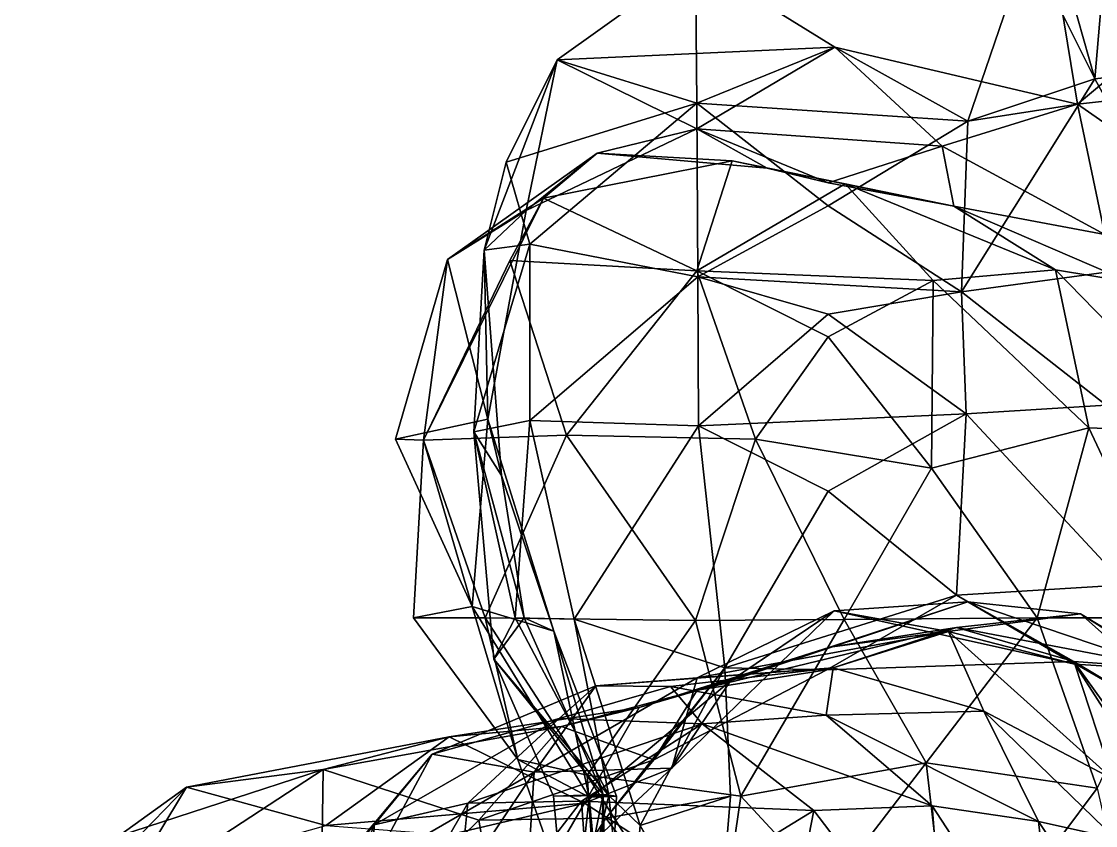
# Model space of a CAD drawing. Extents: x 290034 to 295698, y 4553723 to 4561693.
# Drawn here: x 293859.1 to 293966.2, y 4559135.6 to 4559215.8 of the extents above; entities that cross this region are included whole.
import ezdxf

# ---------------------------------------------------------------- set-up
doc = ezdxf.new("R2010")
doc.units = 0
doc.layers.add('Au_ppm_Pref_-_0_2', color=7, linetype='CONTINUOUS')

msp = doc.modelspace()

# ---------------------------------------------------------------- linework, layer by layer
at = {"layer": 'Au_ppm_Pref_-_0_2'}
for points in [[(293967.92, 4559230.81, 1794.43), (293955.84, 4559230.83, 1799.62), (293966.18, 4559210.11, 1800.59)], [(293955.84, 4559230.83, 1799.62), (293961.07, 4559228.1, 1805.94), (293966.18, 4559210.11, 1800.59)], [(293967.92, 4559230.81, 1794.43), (293966.18, 4559210.11, 1800.59), (293982.39, 4559211.87, 1794.46)], [(293953.49, 4559205.9, 1806.43), (293961.07, 4559228.1, 1805.94), (293964.43, 4559207.59, 1810.86)], [(293961.07, 4559228.1, 1805.94), (293953.49, 4559205.9, 1806.43), (293966.18, 4559210.11, 1800.59)], [(293961.07, 4559228.1, 1805.94), (293977.38, 4559218.4, 1808.41), (293964.43, 4559207.59, 1810.86)], [(293926.32, 4559221.9, 1811.49), (293940.23, 4559213.28, 1812.14), (293912.54, 4559212.02, 1811.33)], [(293926.32, 4559221.9, 1811.49), (293912.54, 4559212.02, 1811.33), (293926.48, 4559207.69, 1806.54)], [(293926.32, 4559221.9, 1811.49), (293926.48, 4559207.69, 1806.54), (293940.23, 4559213.28, 1812.14)], [(293984.59, 4559209.83, 1808.96), (293964.43, 4559207.59, 1810.86), (293977.38, 4559218.4, 1808.41)], [(293940.23, 4559213.28, 1812.14), (293926.45, 4559205.12, 1817.29), (293912.54, 4559212.02, 1811.33)], [(293926.45, 4559205.12, 1817.29), (293940.23, 4559213.28, 1812.14), (293950.92, 4559203.4, 1817.51)], [(293953.49, 4559205.9, 1806.43), (293940.23, 4559213.28, 1812.14), (293926.48, 4559207.69, 1806.54)], [(293953.49, 4559205.9, 1806.43), (293964.43, 4559207.59, 1810.86), (293940.23, 4559213.28, 1812.14)], [(293964.43, 4559207.59, 1810.86), (293950.92, 4559203.4, 1817.51), (293940.23, 4559213.28, 1812.14)], [(293905.26, 4559193.03, 1811.36), (293907.45, 4559201.81, 1805.55), (293912.54, 4559212.02, 1811.33)], [(293905.26, 4559193.03, 1811.36), (293912.54, 4559212.02, 1811.33), (293909.46, 4559196.98, 1818.2)], [(293926.48, 4559207.69, 1806.54), (293912.54, 4559212.02, 1811.33), (293907.45, 4559201.81, 1805.55)], [(293909.46, 4559196.98, 1818.2), (293912.54, 4559212.02, 1811.33), (293926.45, 4559205.12, 1817.29)], [(293976.12, 4559192.02, 1800.87), (293982.39, 4559211.87, 1794.46), (293966.18, 4559210.11, 1800.59)], [(293953.49, 4559205.9, 1806.43), (293952.88, 4559188.87, 1800.08), (293966.18, 4559210.11, 1800.59)], [(293952.88, 4559188.87, 1800.08), (293976.12, 4559192.02, 1800.87), (293966.18, 4559210.11, 1800.59)], [(293964.43, 4559207.59, 1810.86), (293984.59, 4559209.83, 1808.96), (293980.98, 4559196.06, 1812.6)], [(293926.48, 4559207.69, 1806.54), (293907.45, 4559201.81, 1805.55), (293909.81, 4559193.62, 1804.26)], [(293926.48, 4559207.69, 1806.54), (293909.81, 4559193.62, 1804.26), (293926.58, 4559190.37, 1799.88)], [(293953.49, 4559205.9, 1806.43), (293926.48, 4559207.69, 1806.54), (293939.58, 4559197.44, 1803.74)], [(293926.48, 4559207.69, 1806.54), (293926.58, 4559190.37, 1799.88), (293939.58, 4559197.44, 1803.74)], [(293967.15, 4559194.6, 1817.96), (293950.92, 4559203.4, 1817.51), (293964.43, 4559207.59, 1810.86)], [(293964.43, 4559207.59, 1810.86), (293980.98, 4559196.06, 1812.6), (293967.15, 4559194.6, 1817.96)], [(293953.49, 4559205.9, 1806.43), (293939.58, 4559197.44, 1803.74), (293952.88, 4559188.87, 1800.08)], [(293926.45, 4559205.12, 1817.29), (293916.51, 4559202.7, 1824.75), (293909.46, 4559196.98, 1818.2)], [(293926.45, 4559205.12, 1817.29), (293933.48, 4559201.2, 1823.37), (293916.51, 4559202.7, 1824.75)], [(293950.92, 4559203.4, 1817.51), (293939.58, 4559199.75, 1820.01), (293926.45, 4559205.12, 1817.29)], [(293926.45, 4559205.12, 1817.29), (293939.58, 4559199.75, 1820.01), (293933.48, 4559201.2, 1823.37)], [(293911.17, 4559198.22, 1829.97), (293901.6, 4559192.11, 1823.31), (293916.51, 4559202.7, 1824.75)], [(293901.6, 4559192.11, 1823.31), (293909.46, 4559196.98, 1818.2), (293916.51, 4559202.7, 1824.75)], [(293929.99, 4559201.93, 1828.1), (293911.17, 4559198.22, 1829.97), (293916.51, 4559202.7, 1824.75)], [(293916.51, 4559202.7, 1824.75), (293933.48, 4559201.2, 1823.37), (293929.99, 4559201.93, 1828.1)], [(293950.92, 4559203.4, 1817.51), (293952.11, 4559197.42, 1823.93), (293939.58, 4559199.75, 1820.01)], [(293950.92, 4559203.4, 1817.51), (293967.15, 4559194.6, 1817.96), (293952.11, 4559197.42, 1823.93)], [(293909.81, 4559193.62, 1804.26), (293907.45, 4559201.81, 1805.55), (293905.26, 4559193.03, 1811.36)], [(293926.47, 4559190.98, 1835.08), (293911.17, 4559198.22, 1829.97), (293929.99, 4559201.93, 1828.1)], [(293926.47, 4559190.98, 1835.08), (293929.99, 4559201.93, 1828.1), (293941.27, 4559199.65, 1829.29)], [(293933.48, 4559201.2, 1823.37), (293941.27, 4559199.65, 1829.29), (293929.99, 4559201.93, 1828.1)], [(293941.27, 4559199.65, 1829.29), (293933.48, 4559201.2, 1823.37), (293952.11, 4559197.42, 1823.93)], [(293939.58, 4559199.75, 1820.01), (293952.11, 4559197.42, 1823.93), (293933.48, 4559201.2, 1823.37)], [(293926.47, 4559190.98, 1835.08), (293941.27, 4559199.65, 1829.29), (293950.03, 4559190.01, 1834.47)], [(293941.27, 4559199.65, 1829.29), (293962.23, 4559191.08, 1828.65), (293950.03, 4559190.01, 1834.47)], [(293962.23, 4559191.08, 1828.65), (293941.27, 4559199.65, 1829.29), (293952.11, 4559197.42, 1823.93)], [(293907.83, 4559192.01, 1832.4), (293899.19, 4559174.08, 1829.41), (293911.17, 4559198.22, 1829.97)], [(293899.19, 4559174.08, 1829.41), (293901.6, 4559192.11, 1823.31), (293911.17, 4559198.22, 1829.97)], [(293926.47, 4559190.98, 1835.08), (293907.83, 4559192.01, 1832.4), (293911.17, 4559198.22, 1829.97)], [(293939.58, 4559197.44, 1803.74), (293926.58, 4559190.37, 1799.88), (293952.88, 4559188.87, 1800.08)], [(293952.11, 4559197.42, 1823.93), (293967.15, 4559194.6, 1817.96), (293969.69, 4559189.85, 1823.37)], [(293969.69, 4559189.85, 1823.37), (293962.23, 4559191.08, 1828.65), (293952.11, 4559197.42, 1823.93)], [(293909.46, 4559196.98, 1818.2), (293901.6, 4559192.11, 1823.31), (293905.61, 4559176.16, 1817.06)], [(293905.61, 4559176.16, 1817.06), (293905.26, 4559193.03, 1811.36), (293909.46, 4559196.98, 1818.2)], [(293904.22, 4559174.92, 1805.48), (293909.81, 4559193.62, 1804.26), (293905.26, 4559193.03, 1811.36)], [(293904.22, 4559174.92, 1805.48), (293909.8, 4559176.04, 1798.81), (293909.81, 4559193.62, 1804.26)], [(293904.22, 4559174.92, 1805.48), (293905.26, 4559193.03, 1811.36), (293906.99, 4559170.55, 1811.49)], [(293905.61, 4559176.16, 1817.06), (293906.99, 4559170.55, 1811.49), (293905.26, 4559193.03, 1811.36)], [(293909.81, 4559193.62, 1804.26), (293909.8, 4559176.04, 1798.81), (293926.58, 4559190.37, 1799.88)], [(293899.19, 4559174.08, 1829.41), (293896.4, 4559174.19, 1823.37), (293901.6, 4559192.11, 1823.31)], [(293905.61, 4559176.16, 1817.06), (293901.6, 4559192.11, 1823.31), (293896.4, 4559174.19, 1823.37)], [(293913.46, 4559174.58, 1835.73), (293899.19, 4559174.08, 1829.41), (293907.83, 4559192.01, 1832.4)], [(293926.47, 4559190.98, 1835.08), (293913.46, 4559174.58, 1835.73), (293907.83, 4559192.01, 1832.4)], [(293952.88, 4559188.87, 1800.08), (293967.29, 4559177.56, 1797.31), (293976.12, 4559192.02, 1800.87)], [(293926.47, 4559190.98, 1835.08), (293932.33, 4559174.19, 1838.67), (293913.46, 4559174.58, 1835.73)], [(293926.47, 4559190.98, 1835.08), (293939.58, 4559184.37, 1838.65), (293932.33, 4559174.19, 1838.67)], [(293926.47, 4559190.98, 1835.08), (293950.03, 4559190.01, 1834.47), (293939.58, 4559184.37, 1838.65)], [(293962.23, 4559191.08, 1828.65), (293965.56, 4559175.31, 1835.46), (293950.03, 4559190.01, 1834.47)], [(293965.56, 4559175.31, 1835.46), (293962.23, 4559191.08, 1828.65), (293978.11, 4559174.81, 1829.38)], [(293969.69, 4559189.85, 1823.37), (293978.11, 4559174.81, 1829.38), (293962.23, 4559191.08, 1828.65)], [(293926.58, 4559190.37, 1799.88), (293909.8, 4559176.04, 1798.81), (293926.62, 4559175.52, 1792.8)], [(293952.88, 4559188.87, 1800.08), (293926.58, 4559190.37, 1799.88), (293939.58, 4559186.65, 1795.46)], [(293926.58, 4559190.37, 1799.88), (293926.62, 4559175.52, 1792.8), (293939.58, 4559186.65, 1795.46)], [(293950.03, 4559190.01, 1834.47), (293949.87, 4559171.3, 1839.14), (293939.58, 4559184.37, 1838.65)], [(293949.87, 4559171.3, 1839.14), (293950.03, 4559190.01, 1834.47), (293965.56, 4559175.31, 1835.46)], [(293952.88, 4559188.87, 1800.08), (293939.58, 4559186.65, 1795.46), (293953.33, 4559176.71, 1792.88)], [(293952.88, 4559188.87, 1800.08), (293953.33, 4559176.71, 1792.88), (293967.29, 4559177.56, 1797.31)], [(293939.58, 4559186.65, 1795.46), (293926.62, 4559175.52, 1792.8), (293953.33, 4559176.71, 1792.88)], [(293949.87, 4559171.3, 1839.14), (293932.33, 4559174.19, 1838.67), (293939.58, 4559184.37, 1838.65)], [(293953.33, 4559176.71, 1792.88), (293926.62, 4559175.52, 1792.8), (293939.58, 4559168.99, 1789.47)], [(293953.33, 4559176.71, 1792.88), (293939.58, 4559168.99, 1789.47), (293952.38, 4559158.62, 1786.93)], [(293953.33, 4559176.71, 1792.88), (293952.38, 4559158.62, 1786.93), (293969.2, 4559159.66, 1792.6)], [(293953.33, 4559176.71, 1792.88), (293969.2, 4559159.66, 1792.6), (293967.29, 4559177.56, 1797.31)], [(293896.4, 4559174.19, 1823.37), (293904.07, 4559157.49, 1823.62), (293905.61, 4559176.16, 1817.06)], [(293904.07, 4559157.49, 1823.62), (293912.22, 4559155.01, 1817.46), (293905.61, 4559176.16, 1817.06)], [(293904.22, 4559174.92, 1805.48), (293908.34, 4559156.37, 1800.97), (293909.8, 4559176.04, 1798.81)], [(293905.61, 4559176.16, 1817.06), (293912.22, 4559155.01, 1817.46), (293906.99, 4559170.55, 1811.49)], [(293909.8, 4559176.04, 1798.81), (293908.34, 4559156.37, 1800.97), (293914.24, 4559156.23, 1793.68)], [(293909.8, 4559176.04, 1798.81), (293914.24, 4559156.23, 1793.68), (293926.62, 4559175.52, 1792.8)], [(293913.46, 4559174.58, 1835.73), (293905.37, 4559156.37, 1833.56), (293899.19, 4559174.08, 1829.41)], [(293904.22, 4559174.92, 1805.48), (293909.23, 4559156.37, 1810.04), (293906.23, 4559152.24, 1805.55)], [(293904.22, 4559174.92, 1805.48), (293906.99, 4559170.55, 1811.49), (293909.23, 4559156.37, 1810.04)], [(293904.22, 4559174.92, 1805.48), (293906.23, 4559152.24, 1805.55), (293908.34, 4559156.37, 1800.97)], [(293926.34, 4559156.1, 1835.86), (293905.37, 4559156.37, 1833.56), (293913.46, 4559174.58, 1835.73)], [(293932.33, 4559174.19, 1838.67), (293926.34, 4559156.1, 1835.86), (293913.46, 4559174.58, 1835.73)], [(293929.25, 4559151.38, 1788.41), (293926.62, 4559175.52, 1792.8), (293914.24, 4559156.23, 1793.68)], [(293929.25, 4559151.38, 1788.41), (293939.58, 4559168.99, 1789.47), (293926.62, 4559175.52, 1792.8)], [(293960.4, 4559156.37, 1839.13), (293949.87, 4559171.3, 1839.14), (293965.56, 4559175.31, 1835.46)], [(293974.47, 4559156.37, 1834.91), (293960.4, 4559156.37, 1839.13), (293965.56, 4559175.31, 1835.46)], [(293965.56, 4559175.31, 1835.46), (293978.11, 4559174.81, 1829.38), (293974.47, 4559156.37, 1834.91)], [(293896.4, 4559174.19, 1823.37), (293899.19, 4559174.08, 1829.41), (293904.07, 4559157.49, 1823.62)], [(293905.37, 4559156.37, 1833.56), (293898.19, 4559156.37, 1829.31), (293899.19, 4559174.08, 1829.41)], [(293898.19, 4559156.37, 1829.31), (293904.07, 4559157.49, 1823.62), (293899.19, 4559174.08, 1829.41)], [(293941.16, 4559156.18, 1838.72), (293926.34, 4559156.1, 1835.86), (293932.33, 4559174.19, 1838.67)], [(293941.16, 4559156.18, 1838.72), (293932.33, 4559174.19, 1838.67), (293949.87, 4559171.3, 1839.14)], [(293912.22, 4559155.01, 1817.46), (293909.23, 4559156.37, 1810.04), (293906.99, 4559170.55, 1811.49)], [(293941.16, 4559156.18, 1838.72), (293949.87, 4559171.3, 1839.14), (293960.4, 4559156.37, 1839.13)], [(293929.25, 4559151.38, 1788.41), (293952.38, 4559158.62, 1786.93), (293939.58, 4559168.99, 1789.47)], [(293952.38, 4559158.62, 1786.93), (293971.26, 4559147.71, 1787.74), (293969.2, 4559159.66, 1792.6)], [(293929.25, 4559151.38, 1788.41), (293939.42, 4559151.18, 1782.29), (293952.38, 4559158.62, 1786.93)], [(293939.42, 4559151.18, 1782.29), (293964.08, 4559152, 1782.19), (293952.38, 4559158.62, 1786.93)], [(293971.26, 4559147.71, 1787.74), (293952.38, 4559158.62, 1786.93), (293964.08, 4559152, 1782.19)], [(293898.19, 4559156.37, 1829.31), (293908.61, 4559142.23, 1829.31), (293904.07, 4559157.49, 1823.62)], [(293915.74, 4559138.48, 1823.25), (293904.07, 4559157.49, 1823.62), (293908.61, 4559142.23, 1829.31)], [(293915.74, 4559138.48, 1823.25), (293912.22, 4559155.01, 1817.46), (293904.07, 4559157.49, 1823.62)], [(293940.16, 4559157.05, 1757.92), (293953.5, 4559157.95, 1763.66), (293929.83, 4559150.06, 1764.74)], [(293929.83, 4559150.06, 1764.74), (293953.5, 4559157.95, 1763.66), (293939.73, 4559153.42, 1769.74)], [(293953.5, 4559157.95, 1763.66), (293964.73, 4559156.77, 1770.02), (293939.73, 4559153.42, 1769.74)], [(293940.16, 4559157.05, 1757.92), (293964.17, 4559151.72, 1757.35), (293953.5, 4559157.95, 1763.66)], [(293964.17, 4559151.72, 1757.35), (293973.67, 4559151.13, 1763.98), (293953.5, 4559157.95, 1763.66)], [(293953.5, 4559157.95, 1763.66), (293973.67, 4559151.13, 1763.98), (293964.73, 4559156.77, 1770.02)], [(293905.37, 4559156.37, 1833.56), (293908.61, 4559142.23, 1829.31), (293898.19, 4559156.37, 1829.31)], [(293905.37, 4559156.37, 1833.56), (293915.53, 4559140.66, 1834.01), (293908.61, 4559142.23, 1829.31)], [(293905.37, 4559156.37, 1833.56), (293926.34, 4559156.1, 1835.86), (293915.53, 4559140.66, 1834.01)], [(293917.11, 4559138.72, 1811.29), (293906.23, 4559152.24, 1805.55), (293909.23, 4559156.37, 1810.04)], [(293906.23, 4559152.24, 1805.55), (293917.69, 4559138.63, 1799.78), (293908.34, 4559156.37, 1800.97)], [(293908.34, 4559156.37, 1800.97), (293917.69, 4559138.63, 1799.78), (293914.24, 4559156.23, 1793.68)], [(293917.11, 4559138.72, 1811.29), (293909.23, 4559156.37, 1810.04), (293912.22, 4559155.01, 1817.46)], [(293923.98, 4559141.35, 1758.49), (293926.5, 4559150.38, 1752.26), (293940.16, 4559157.05, 1757.92)], [(293923.98, 4559141.35, 1758.49), (293940.16, 4559157.05, 1757.92), (293929.83, 4559150.06, 1764.74)], [(293940.16, 4559157.05, 1757.92), (293926.5, 4559150.38, 1752.26), (293951.57, 4559154.98, 1752.51)], [(293952.35, 4559155.4, 1775.91), (293939.73, 4559153.42, 1769.74), (293964.73, 4559156.77, 1770.02)], [(293964.17, 4559151.72, 1757.35), (293940.16, 4559157.05, 1757.92), (293951.57, 4559154.98, 1752.51)], [(293941.16, 4559156.18, 1838.72), (293960.4, 4559156.37, 1839.13), (293949.34, 4559141.88, 1838.74)], [(293960.4, 4559156.37, 1839.13), (293966.38, 4559139.35, 1835.92), (293949.34, 4559141.88, 1838.74)], [(293952.35, 4559155.4, 1775.91), (293964.73, 4559156.77, 1770.02), (293973.78, 4559151.29, 1775.86)], [(293974.47, 4559156.37, 1834.91), (293966.38, 4559139.35, 1835.92), (293960.4, 4559156.37, 1839.13)], [(293973.78, 4559151.29, 1775.86), (293964.73, 4559156.77, 1770.02), (293981, 4559142.33, 1769.78)], [(293981, 4559142.33, 1769.78), (293964.73, 4559156.77, 1770.02), (293973.67, 4559151.13, 1763.98)], [(293929.25, 4559151.38, 1788.41), (293914.24, 4559156.23, 1793.68), (293920.81, 4559135.65, 1792.94)], [(293917.69, 4559138.63, 1799.78), (293920.81, 4559135.65, 1792.94), (293914.24, 4559156.23, 1793.68)], [(293926.34, 4559156.1, 1835.86), (293930.84, 4559138.55, 1836.59), (293915.53, 4559140.66, 1834.01)], [(293941.16, 4559156.18, 1838.72), (293930.84, 4559138.55, 1836.59), (293926.34, 4559156.1, 1835.86)], [(293939.42, 4559151.18, 1782.29), (293926.49, 4559149.13, 1775.15), (293952.35, 4559155.4, 1775.91)], [(293926.49, 4559149.13, 1775.15), (293939.73, 4559153.42, 1769.74), (293952.35, 4559155.4, 1775.91)], [(293941.16, 4559156.18, 1838.72), (293949.34, 4559141.88, 1838.74), (293930.84, 4559138.55, 1836.59)], [(293939.42, 4559151.18, 1782.29), (293952.35, 4559155.4, 1775.91), (293964.08, 4559152, 1782.19)], [(293952.35, 4559155.4, 1775.91), (293973.78, 4559151.29, 1775.86), (293964.08, 4559152, 1782.19)], [(293915.74, 4559138.48, 1823.25), (293918.46, 4559138.55, 1817.43), (293912.22, 4559155.01, 1817.46)], [(293917.11, 4559138.72, 1811.29), (293912.22, 4559155.01, 1817.46), (293918.46, 4559138.55, 1817.43)], [(293926.5, 4559150.38, 1752.26), (293940.08, 4559151.36, 1745.8), (293951.57, 4559154.98, 1752.51)], [(293940.08, 4559151.36, 1745.8), (293955.1, 4559147.05, 1744.71), (293951.57, 4559154.98, 1752.51)], [(293951.57, 4559154.98, 1752.51), (293967.94, 4559140.29, 1751.82), (293964.17, 4559151.72, 1757.35)], [(293951.57, 4559154.98, 1752.51), (293955.1, 4559147.05, 1744.71), (293967.94, 4559140.29, 1751.82)], [(293920.71, 4559147.42, 1769.92), (293939.73, 4559153.42, 1769.74), (293926.49, 4559149.13, 1775.15)], [(293920.71, 4559147.42, 1769.92), (293929.83, 4559150.06, 1764.74), (293939.73, 4559153.42, 1769.74)], [(293917.11, 4559138.72, 1811.29), (293912.16, 4559138.55, 1805.55), (293906.23, 4559152.24, 1805.55)], [(293917.69, 4559138.63, 1799.78), (293906.23, 4559152.24, 1805.55), (293912.16, 4559138.55, 1805.55)], [(293916.39, 4559149.58, 1747.48), (293940.08, 4559151.36, 1745.8), (293926.5, 4559150.38, 1752.26)], [(293940.08, 4559151.36, 1745.8), (293916.39, 4559149.58, 1747.48), (293923.84, 4559149.51, 1741.03)], [(293929.25, 4559151.38, 1788.41), (293917.39, 4559136.37, 1785.59), (293922.18, 4559142.18, 1781.16)], [(293929.25, 4559151.38, 1788.41), (293929.84, 4559138.55, 1787.74), (293917.39, 4559136.37, 1785.59)], [(293929.25, 4559151.38, 1788.41), (293920.81, 4559135.65, 1792.94), (293929.84, 4559138.55, 1787.74)], [(293929.25, 4559151.38, 1788.41), (293922.18, 4559142.18, 1781.16), (293939.42, 4559151.18, 1782.29)], [(293939.42, 4559151.18, 1782.29), (293922.18, 4559142.18, 1781.16), (293926.49, 4559149.13, 1775.15)], [(293940.08, 4559151.36, 1745.8), (293923.84, 4559149.51, 1741.03), (293939.35, 4559146.66, 1739.32)], [(293940.08, 4559151.36, 1745.8), (293939.35, 4559146.66, 1739.32), (293955.1, 4559147.05, 1744.71)], [(293964.08, 4559152, 1782.19), (293974.81, 4559137.08, 1781.7), (293971.26, 4559147.71, 1787.74)], [(293964.08, 4559152, 1782.19), (293973.78, 4559151.29, 1775.86), (293974.81, 4559137.08, 1781.7)], [(293967.94, 4559140.29, 1751.82), (293974.34, 4559135.87, 1758.96), (293964.17, 4559151.72, 1757.35)], [(293964.17, 4559151.72, 1757.35), (293974.34, 4559135.87, 1758.96), (293973.67, 4559151.13, 1763.98)], [(293923.98, 4559141.35, 1758.49), (293910.25, 4559140.96, 1752.79), (293926.5, 4559150.38, 1752.26)], [(293926.5, 4559150.38, 1752.26), (293910.25, 4559140.96, 1752.79), (293916.39, 4559149.58, 1747.48)], [(293920.71, 4559147.42, 1769.92), (293915.26, 4559137.86, 1763.68), (293929.83, 4559150.06, 1764.74)], [(293915.26, 4559137.86, 1763.68), (293923.98, 4559141.35, 1758.49), (293929.83, 4559150.06, 1764.74)], [(293916.39, 4559149.58, 1747.48), (293900.07, 4559142.74, 1746.28), (293912.73, 4559146.33, 1740.17)], [(293916.39, 4559149.58, 1747.48), (293910.25, 4559140.96, 1752.79), (293900.07, 4559142.74, 1746.28)], [(293923.84, 4559149.51, 1741.03), (293916.39, 4559149.58, 1747.48), (293912.73, 4559146.33, 1740.17)], [(293923.84, 4559149.51, 1741.03), (293912.73, 4559146.33, 1740.17), (293926.99, 4559145.78, 1734.37)], [(293912.98, 4559145.52, 1776.06), (293920.71, 4559147.42, 1769.92), (293926.49, 4559149.13, 1775.15)], [(293926.49, 4559149.13, 1775.15), (293922.18, 4559142.18, 1781.16), (293912.98, 4559145.52, 1776.06)], [(293923.84, 4559149.51, 1741.03), (293926.99, 4559145.78, 1734.37), (293939.35, 4559146.66, 1739.32)], [(293920.71, 4559147.42, 1769.92), (293912.98, 4559145.52, 1776.06), (293901.78, 4559144.47, 1769.84)], [(293920.71, 4559147.42, 1769.92), (293901.78, 4559144.47, 1769.84), (293915.26, 4559137.86, 1763.68)], [(293955.1, 4559147.05, 1744.71), (293939.35, 4559146.66, 1739.32), (293960.56, 4559136.05, 1741.15)], [(293955.1, 4559147.05, 1744.71), (293968.19, 4559134.34, 1746.16), (293967.94, 4559140.29, 1751.82)], [(293968.19, 4559134.34, 1746.16), (293955.1, 4559147.05, 1744.71), (293960.56, 4559136.05, 1741.15)], [(293912.73, 4559146.33, 1740.17), (293900.07, 4559142.74, 1746.28), (293894.29, 4559135.69, 1741.35)], [(293912.73, 4559146.33, 1740.17), (293894.29, 4559135.69, 1741.35), (293903.64, 4559137.86, 1734.63)], [(293926.99, 4559145.78, 1734.37), (293912.73, 4559146.33, 1740.17), (293903.64, 4559137.86, 1734.63)], [(293926.99, 4559145.78, 1734.37), (293903.64, 4559137.86, 1734.63), (293914.97, 4559138.06, 1728.57)], [(293926.99, 4559145.78, 1734.37), (293914.97, 4559138.06, 1728.57), (293938.13, 4559137.13, 1728.94)], [(293949.94, 4559137.6, 1734.72), (293939.35, 4559146.66, 1739.32), (293926.99, 4559145.78, 1734.37)], [(293949.94, 4559137.6, 1734.72), (293926.99, 4559145.78, 1734.37), (293938.13, 4559137.13, 1728.94)], [(293960.56, 4559136.05, 1741.15), (293939.35, 4559146.66, 1739.32), (293949.94, 4559137.6, 1734.72)], [(293904.72, 4559136.18, 1780.89), (293889.2, 4559141.24, 1776.67), (293912.98, 4559145.52, 1776.06)], [(293912.98, 4559145.52, 1776.06), (293889.2, 4559141.24, 1776.67), (293901.78, 4559144.47, 1769.84)], [(293904.72, 4559136.18, 1780.89), (293912.98, 4559145.52, 1776.06), (293922.18, 4559142.18, 1781.16)], [(293889.2, 4559141.24, 1776.67), (293875.56, 4559139.46, 1769.76), (293901.78, 4559144.47, 1769.84)], [(293901.78, 4559144.47, 1769.84), (293875.56, 4559139.46, 1769.76), (293889.47, 4559135.63, 1764.58)], [(293901.78, 4559144.47, 1769.84), (293889.47, 4559135.63, 1764.58), (293915.26, 4559137.86, 1763.68)], [(293894.1, 4559131.61, 1752.1), (293884.06, 4559123.63, 1746.55), (293900.07, 4559142.74, 1746.28)], [(293894.29, 4559135.69, 1741.35), (293900.07, 4559142.74, 1746.28), (293884.06, 4559123.63, 1746.55)], [(293910.25, 4559140.96, 1752.79), (293894.1, 4559131.61, 1752.1), (293900.07, 4559142.74, 1746.28)], [(293904.72, 4559136.18, 1780.89), (293922.18, 4559142.18, 1781.16), (293917.39, 4559136.37, 1785.59)], [(293915.74, 4559138.48, 1823.25), (293908.61, 4559142.23, 1829.31), (293917.03, 4559118.25, 1828.63)], [(293915.53, 4559140.66, 1834.01), (293917.03, 4559118.25, 1828.63), (293908.61, 4559142.23, 1829.31)], [(293910.25, 4559140.96, 1752.79), (293923.98, 4559141.35, 1758.49), (293909.4, 4559127.79, 1758.04)], [(293909.4, 4559127.79, 1758.04), (293923.98, 4559141.35, 1758.49), (293915.26, 4559137.86, 1763.68)], [(293939.58, 4559129.14, 1838.39), (293930.84, 4559138.55, 1836.59), (293949.34, 4559141.88, 1838.74)], [(293949.34, 4559141.88, 1838.74), (293951.89, 4559119.94, 1835.93), (293939.58, 4559129.14, 1838.39)], [(293966.38, 4559139.35, 1835.92), (293951.89, 4559119.94, 1835.93), (293949.34, 4559141.88, 1838.74)], [(293868.79, 4559134.58, 1774.9), (293889.2, 4559141.24, 1776.67), (293876.58, 4559132.98, 1779.94)], [(293889.2, 4559141.24, 1776.67), (293868.79, 4559134.58, 1774.9), (293875.56, 4559139.46, 1769.76)], [(293888.91, 4559120.64, 1781.87), (293876.58, 4559132.98, 1779.94), (293889.2, 4559141.24, 1776.67)], [(293888.91, 4559120.64, 1781.87), (293889.2, 4559141.24, 1776.67), (293904.72, 4559136.18, 1780.89)], [(293894.1, 4559131.61, 1752.1), (293910.25, 4559140.96, 1752.79), (293901.78, 4559128.31, 1754.63)], [(293910.25, 4559140.96, 1752.79), (293909.4, 4559127.79, 1758.04), (293901.78, 4559128.31, 1754.63)], [(293915.53, 4559140.66, 1834.01), (293930.84, 4559138.55, 1836.59), (293928.23, 4559120.51, 1834.4)], [(293915.53, 4559140.66, 1834.01), (293928.23, 4559120.51, 1834.4), (293917.03, 4559118.25, 1828.63)], [(293868.79, 4559134.58, 1774.9), (293859.11, 4559122.5, 1769.5), (293875.56, 4559139.46, 1769.76)], [(293875.56, 4559139.46, 1769.76), (293859.11, 4559122.5, 1769.5), (293869.96, 4559130.11, 1763.98)], [(293889.47, 4559135.63, 1764.58), (293875.56, 4559139.46, 1769.76), (293869.96, 4559130.11, 1763.98)], [(293970.65, 4559120.74, 1832.08), (293951.89, 4559119.94, 1835.93), (293966.38, 4559139.35, 1835.92)], [(293917.11, 4559138.72, 1811.29), (293913.71, 4559121.8, 1805.57), (293912.16, 4559138.55, 1805.55)], [(293912.16, 4559138.55, 1805.55), (293913.71, 4559121.8, 1805.57), (293917.69, 4559138.63, 1799.78)], [(293917.11, 4559138.72, 1811.29), (293916.57, 4559120.74, 1811.49), (293913.71, 4559121.8, 1805.57)], [(293917.69, 4559138.63, 1799.78), (293913.71, 4559121.8, 1805.57), (293919.52, 4559120.74, 1798.5)], [(293915.74, 4559138.48, 1823.25), (293917.03, 4559118.25, 1828.63), (293913.83, 4559120.74, 1823.37)], [(293915.74, 4559138.48, 1823.25), (293913.83, 4559120.74, 1823.37), (293917.51, 4559119.12, 1817.2)], [(293915.74, 4559138.48, 1823.25), (293917.51, 4559119.12, 1817.2), (293918.46, 4559138.55, 1817.43)], [(293917.11, 4559138.72, 1811.29), (293917.51, 4559119.12, 1817.2), (293916.57, 4559120.74, 1811.49)], [(293917.11, 4559138.72, 1811.29), (293918.46, 4559138.55, 1817.43), (293917.51, 4559119.12, 1817.2)], [(293928.42, 4559121.72, 1787.94), (293917.39, 4559136.37, 1785.59), (293929.84, 4559138.55, 1787.74)], [(293917.69, 4559138.63, 1799.78), (293919.52, 4559120.74, 1798.5), (293920.81, 4559135.65, 1792.94)], [(293928.42, 4559121.72, 1787.94), (293929.84, 4559138.55, 1787.74), (293920.81, 4559135.65, 1792.94)], [(293928.23, 4559120.51, 1834.4), (293930.84, 4559138.55, 1836.59), (293939.58, 4559129.14, 1838.39)], [(293915.26, 4559137.86, 1763.68), (293889.47, 4559135.63, 1764.58), (293901.78, 4559134.7, 1759.32)], [(293894.29, 4559135.69, 1741.35), (293893.8, 4559120.74, 1735.11), (293903.64, 4559137.86, 1734.63)], [(293903.64, 4559137.86, 1734.63), (293893.8, 4559120.74, 1735.11), (293901.98, 4559121.25, 1728.37)], [(293915.26, 4559137.86, 1763.68), (293901.78, 4559134.7, 1759.32), (293909.4, 4559127.79, 1758.04)], [(293903.64, 4559137.86, 1734.63), (293901.98, 4559121.25, 1728.37), (293914.97, 4559138.06, 1728.57)], [(293916.52, 4559116.58, 1724.8), (293914.97, 4559138.06, 1728.57), (293901.98, 4559121.25, 1728.37)], [(293914.97, 4559138.06, 1728.57), (293916.52, 4559116.58, 1724.8), (293926.98, 4559130.27, 1725.17)], [(293938.13, 4559137.13, 1728.94), (293914.97, 4559138.06, 1728.57), (293926.98, 4559130.27, 1725.17)], [(293934.93, 4559120.74, 1724.6), (293938.13, 4559137.13, 1728.94), (293926.98, 4559130.27, 1725.17)], [(293934.93, 4559120.74, 1724.6), (293951.3, 4559119.86, 1728.54), (293938.13, 4559137.13, 1728.94)], [(293949.94, 4559137.6, 1734.72), (293938.13, 4559137.13, 1728.94), (293951.3, 4559119.86, 1728.54)], [(293949.94, 4559137.6, 1734.72), (293962.59, 4559118.14, 1734.99), (293960.56, 4559136.05, 1741.15)], [(293949.94, 4559137.6, 1734.72), (293951.3, 4559119.86, 1728.54), (293962.59, 4559118.14, 1734.99)], [(293904.72, 4559136.18, 1780.89), (293907.46, 4559120.74, 1785.06), (293888.91, 4559120.64, 1781.87)], [(293904.72, 4559136.18, 1780.89), (293917.39, 4559136.37, 1785.59), (293907.46, 4559120.74, 1785.06)], [(293928.42, 4559121.72, 1787.94), (293907.46, 4559120.74, 1785.06), (293917.39, 4559136.37, 1785.59)], [(293970.83, 4559120.74, 1741.36), (293960.56, 4559136.05, 1741.15), (293962.59, 4559118.14, 1734.99)], [(293960.56, 4559136.05, 1741.15), (293970.83, 4559120.74, 1741.36), (293968.19, 4559134.34, 1746.16)], [(293894.29, 4559135.69, 1741.35), (293884.06, 4559123.63, 1746.55), (293888.64, 4559120.74, 1740.22)], [(293888.64, 4559120.74, 1740.22), (293893.8, 4559120.74, 1735.11), (293894.29, 4559135.69, 1741.35)], [(293919.52, 4559120.74, 1798.5), (293929.38, 4559120.74, 1793.68), (293920.81, 4559135.65, 1792.94)], [(293928.42, 4559121.72, 1787.94), (293920.81, 4559135.65, 1792.94), (293929.38, 4559120.74, 1793.68)]]:
    msp.add_3dface(points, dxfattribs=at)

doc.saveas('drawing.dxf')
